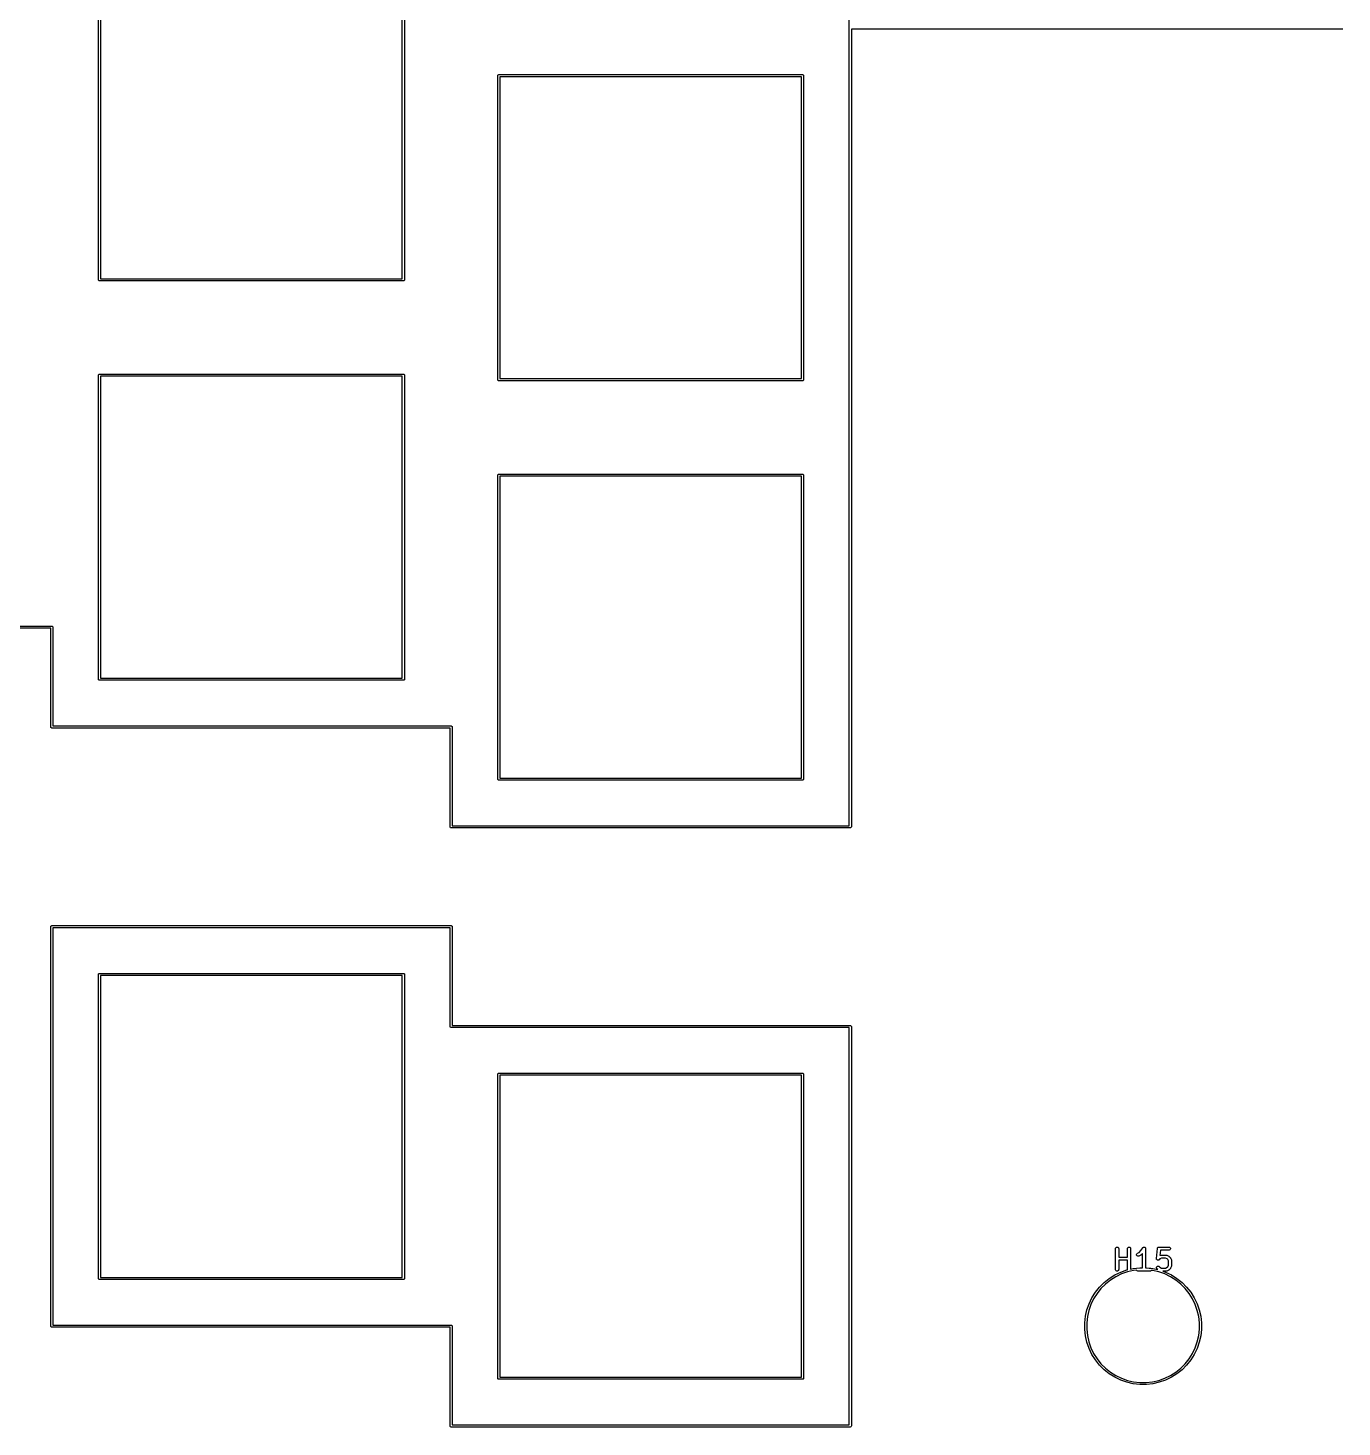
# Model space of a CAD drawing. Extents: x 33 to 314, y -190 to -72.
# Drawn here: x 108 to 170.7, y -190.5 to -123.8 of the extents above; entities that cross this region are included whole.
import ezdxf

# ---------------------------------------------------------------- set-up
doc = ezdxf.new("R2010")
doc.units = 0
doc.layers.add('BLACK', color=7, linetype='CONTINUOUS')

msp = doc.modelspace()

# ---------------------------------------------------------------- linework, layer by layer
at = {"layer": 'BLACK', "linetype": 'CONTINUOUS'}
for p, q in [((147.2175, -161.8125), (147.2175, -88.08485)), ((111.3925, -135.775), (111.3925, -121.275)), ((111.4925, -121.325), (111.4925, -135.725)), ((125.8925, -135.725), (125.8925, -121.325)), ((125.9925, -121.275), (125.9925, -135.775)), ((170.7625, -123.8125), (147.3175, -123.8125)), ((147.3175, -123.8125), (147.3175, -161.8625)), ((130.4425, -126.0375), (130.446306, -126.018366)), ((130.4425, -140.5375), (130.4425, -126.0375)), ((130.446306, -126.018366), (130.473366, -125.991306)), ((130.473366, -125.991306), (130.4925, -125.9875)), ((130.4925, -125.9875), (144.9925, -125.9875)), ((130.5425, -126.0875), (130.5425, -140.4875)), ((144.9425, -126.0875), (130.5425, -126.0875)), ((144.9425, -140.4875), (144.9425, -126.0875)), ((144.9925, -125.9875), (145.011634, -125.991306)), ((145.011634, -125.991306), (145.038694, -126.018366)), ((145.038694, -126.018366), (145.0425, -126.0375)), ((145.0425, -126.0375), (145.0425, -140.5375)), ((111.396306, -135.794134), (111.3925, -135.775)), ((111.423366, -135.821194), (111.396306, -135.794134)), ((111.4425, -135.825), (111.423366, -135.821194)), ((125.9425, -135.825), (111.4425, -135.825)), ((111.4925, -135.725), (125.8925, -135.725)), ((125.961634, -135.821194), (125.9425, -135.825)), ((125.988694, -135.794134), (125.961634, -135.821194)), ((125.9925, -135.775), (125.988694, -135.794134)), ((111.3925, -140.325), (111.396306, -140.305866)), ((111.3925, -154.825), (111.3925, -140.325)), ((111.396306, -140.305866), (111.423366, -140.278806)), ((111.423366, -140.278806), (111.4425, -140.275)), ((111.4425, -140.275), (125.9425, -140.275)), ((111.4925, -140.375), (111.4925, -154.775)), ((125.8925, -140.375), (111.4925, -140.375)), ((125.8925, -154.775), (125.8925, -140.375)), ((125.9425, -140.275), (125.961634, -140.278806)), ((125.961634, -140.278806), (125.988694, -140.305866)), ((125.988694, -140.305866), (125.9925, -140.325)), ((125.9925, -140.325), (125.9925, -154.825)), ((130.446306, -140.556634), (130.4425, -140.5375)), ((130.473366, -140.583694), (130.446306, -140.556634)), ((130.4925, -140.5875), (130.473366, -140.583694)), ((144.9925, -140.5875), (130.4925, -140.5875)), ((130.5425, -140.4875), (144.9425, -140.4875)), ((145.011634, -140.583694), (144.9925, -140.5875)), ((145.038694, -140.556634), (145.011634, -140.583694)), ((145.0425, -140.5375), (145.038694, -140.556634)), ((130.4425, -145.0875), (130.446306, -145.068366)), ((130.4425, -159.5875), (130.4425, -145.0875)), ((130.446306, -145.068366), (130.473366, -145.041306)), ((130.473366, -145.041306), (130.4925, -145.0375)), ((130.4925, -145.0375), (144.9925, -145.0375)), ((130.5425, -145.1375), (130.5425, -159.5375)), ((144.9425, -145.1375), (130.5425, -145.1375)), ((144.9425, -159.5375), (144.9425, -145.1375)), ((144.9925, -145.0375), (145.011634, -145.041306)), ((145.011634, -145.041306), (145.038694, -145.068366)), ((145.038694, -145.068366), (145.0425, -145.0875)), ((145.0425, -145.0875), (145.0425, -159.5875)), ((71.0675, -152.2875), (109.1675, -152.2875)), ((109.1175, -152.3875), (71.1175, -152.3875)), ((109.1175, -157.1), (109.1175, -152.3875)), ((109.1675, -152.2875), (109.186634, -152.291306)), ((109.186634, -152.291306), (109.213694, -152.318366)), ((109.213694, -152.318366), (109.2175, -152.3375)), ((109.2175, -152.3375), (109.2175, -157.05)), ((111.4925, -154.775), (125.8925, -154.775)), ((111.396306, -154.844134), (111.3925, -154.825)), ((111.423366, -154.871194), (111.396306, -154.844134)), ((111.4425, -154.875), (111.423366, -154.871194)), ((125.9425, -154.875), (111.4425, -154.875)), ((125.961634, -154.871194), (125.9425, -154.875)), ((125.988694, -154.844134), (125.961634, -154.871194)), ((125.9925, -154.825), (125.988694, -154.844134)), ((109.121306, -157.119134), (109.1175, -157.1)), ((109.148366, -157.146194), (109.121306, -157.119134)), ((109.1675, -157.15), (109.148366, -157.146194)), ((128.1675, -157.15), (109.1675, -157.15)), ((109.2175, -157.05), (128.2175, -157.05)), ((128.1675, -161.8625), (128.1675, -157.15)), ((128.2175, -157.05), (128.236634, -157.053806)), ((128.236634, -157.053806), (128.263694, -157.080866)), ((128.263694, -157.080866), (128.2675, -157.1)), ((128.2675, -157.1), (128.2675, -161.8125)), ((130.446306, -159.606634), (130.4425, -159.5875)), ((130.473366, -159.633694), (130.446306, -159.606634)), ((130.4925, -159.6375), (130.473366, -159.633694)), ((144.9925, -159.6375), (130.4925, -159.6375)), ((130.5425, -159.5375), (144.9425, -159.5375)), ((145.011634, -159.633694), (144.9925, -159.6375)), ((145.038694, -159.606634), (145.011634, -159.633694)), ((145.0425, -159.5875), (145.038694, -159.606634)), ((128.171306, -161.881634), (128.1675, -161.8625)), ((128.198366, -161.908694), (128.171306, -161.881634)), ((128.2175, -161.9125), (128.198366, -161.908694)), ((147.2675, -161.9125), (128.2175, -161.9125)), ((128.2675, -161.8125), (147.2175, -161.8125)), ((147.286634, -161.908694), (147.2675, -161.9125)), ((147.313694, -161.881634), (147.286634, -161.908694)), ((147.3175, -161.8625), (147.313694, -161.881634)), ((109.1175, -166.625), (109.121306, -166.605866)), ((109.1175, -185.675), (109.1175, -166.625)), ((109.121306, -166.605866), (109.148366, -166.578806)), ((109.148366, -166.578806), (109.1675, -166.575)), ((109.1675, -166.575), (128.2175, -166.575)), ((109.2175, -166.675), (109.2175, -185.625)), ((128.1675, -166.675), (109.2175, -166.675)), ((128.1675, -171.3875), (128.1675, -166.675)), ((128.2175, -166.575), (128.236634, -166.578806)), ((128.236634, -166.578806), (128.263694, -166.605866)), ((128.263694, -166.605866), (128.2675, -166.625)), ((128.2675, -166.625), (128.2675, -171.3375)), ((111.3925, -168.9), (111.396306, -168.880866)), ((111.3925, -183.4), (111.3925, -168.9)), ((111.396306, -168.880866), (111.423366, -168.853806)), ((111.423366, -168.853806), (111.4425, -168.85)), ((111.4425, -168.85), (125.9425, -168.85)), ((111.4925, -168.95), (111.4925, -183.35)), ((125.8925, -168.95), (111.4925, -168.95)), ((125.8925, -183.35), (125.8925, -168.95)), ((125.9425, -168.85), (125.961634, -168.853806)), ((125.961634, -168.853806), (125.988694, -168.880866)), ((125.988694, -168.880866), (125.9925, -168.9)), ((125.9925, -168.9), (125.9925, -183.4)), ((128.171306, -171.406634), (128.1675, -171.3875)), ((128.198366, -171.433694), (128.171306, -171.406634)), ((128.2175, -171.4375), (128.198366, -171.433694)), ((147.2175, -171.4375), (128.2175, -171.4375)), ((128.2675, -171.3375), (147.2675, -171.3375)), ((147.2175, -190.3875), (147.2175, -171.4375)), ((147.2675, -171.3375), (147.286634, -171.341306)), ((147.286634, -171.341306), (147.313694, -171.368366)), ((147.313694, -171.368366), (147.3175, -171.3875)), ((147.3175, -171.3875), (147.3175, -190.4375)), ((130.4425, -173.6625), (130.446306, -173.643366)), ((130.4425, -188.1625), (130.4425, -173.6625)), ((130.446306, -173.643366), (130.473366, -173.616306)), ((130.473366, -173.616306), (130.4925, -173.6125)), ((130.4925, -173.6125), (144.9925, -173.6125)), ((130.5425, -173.7125), (130.5425, -188.1125)), ((144.9425, -173.7125), (130.5425, -173.7125)), ((144.9425, -188.1125), (144.9425, -173.7125)), ((144.9925, -173.6125), (145.011634, -173.616306)), ((145.011634, -173.616306), (145.038694, -173.643366)), ((145.038694, -173.643366), (145.0425, -173.6625)), ((145.0425, -173.6625), (145.0425, -188.1625)), ((159.924405, -181.979819), (159.925846, -181.965187)), ((159.924405, -182.979819), (159.924405, -181.979819)), ((159.925846, -181.965187), (159.937045, -181.938151)), ((159.937045, -181.938151), (159.957737, -181.917459)), ((159.957737, -181.917459), (159.984773, -181.90626)), ((159.984773, -181.90626), (160.014037, -181.90626)), ((160.014037, -181.90626), (160.041073, -181.917459)), ((160.041073, -181.917459), (160.061765, -181.938151)), ((160.061765, -181.938151), (160.072964, -181.965187)), ((160.072964, -181.965187), (160.074405, -181.979819)), ((160.074405, -181.979819), (160.074405, -182.381009)), ((160.495833, -181.979819), (160.497274, -181.965187)), ((160.495833, -182.381009), (160.495833, -181.979819)), ((160.497274, -181.965187), (160.508473, -181.938151)), ((160.508473, -181.938151), (160.529165, -181.917459)), ((160.529165, -181.917459), (160.556201, -181.90626)), ((160.556201, -181.90626), (160.585465, -181.90626)), ((160.585465, -181.90626), (160.612501, -181.917459)), ((160.612501, -181.917459), (160.633193, -181.938151)), ((160.633193, -181.938151), (160.644392, -181.965187)), ((160.644392, -181.965187), (160.645833, -181.979819)), ((160.645833, -181.979819), (160.645833, -182.953632)), ((160.965864, -182.198451), (161.050216, -182.156275)), ((161.050216, -182.156275), (161.131595, -182.074896)), ((161.131595, -182.074896), (161.222715, -181.938216)), ((161.222715, -181.938216), (161.222749, -181.938173)), ((161.222749, -181.938173), (161.222759, -181.938151)), ((161.222759, -181.938151), (161.22281, -181.938099)), ((161.22281, -181.938099), (161.232031, -181.926841)), ((161.232031, -181.926841), (161.2382, -181.922709)), ((161.2382, -181.922709), (161.243451, -181.917459)), ((161.243451, -181.917459), (161.25024, -181.914646)), ((161.25024, -181.914646), (161.256346, -181.910558)), ((161.256346, -181.910558), (161.263626, -181.909101)), ((161.263626, -181.909101), (161.270487, -181.90626)), ((161.270487, -181.90626), (161.277835, -181.90626)), ((161.277835, -181.90626), (161.28504, -181.904819)), ((161.28504, -181.904819), (161.292324, -181.90626)), ((161.292324, -181.90626), (161.299751, -181.90626)), ((161.299751, -181.90626), (161.306539, -181.909072)), ((161.306539, -181.909072), (161.313748, -181.910498)), ((161.313748, -181.910498), (161.319927, -181.914617)), ((161.319927, -181.914617), (161.326787, -181.917459)), ((161.326787, -181.917459), (161.33198, -181.922652)), ((161.33198, -181.922652), (161.338097, -181.92673)), ((161.338097, -181.92673), (161.34223, -181.932902)), ((161.34223, -181.932902), (161.347479, -181.938151)), ((161.347479, -181.938151), (161.35029, -181.944938)), ((161.35029, -181.944938), (161.35438, -181.951045)), ((161.35438, -181.951045), (161.355836, -181.958326)), ((161.355836, -181.958326), (161.358678, -181.965187)), ((161.358678, -181.965187), (161.360103, -181.979663)), ((161.360103, -181.979663), (161.360119, -181.97974)), ((161.360119, -181.97974), (161.360113, -181.979766)), ((161.360113, -181.979766), (161.360119, -181.979819)), ((161.360119, -181.979819), (161.360119, -182.890205)), ((161.877158, -182.448546), (161.924777, -181.972356)), ((161.924777, -181.972356), (161.925846, -181.967023)), ((161.925846, -181.965187), (161.926559, -181.963464)), ((161.925846, -181.967023), (161.925846, -181.965187)), ((161.926559, -181.963464), (161.927667, -181.95794)), ((161.927667, -181.95794), (161.932849, -181.94828)), ((161.932849, -181.94828), (161.937045, -181.938151)), ((161.937045, -181.938151), (161.939716, -181.935479)), ((161.939716, -181.935479), (161.941501, -181.932153)), ((161.941501, -181.932153), (161.949983, -181.925212)), ((161.949983, -181.925212), (161.957737, -181.917459)), ((161.957737, -181.917459), (161.961225, -181.916013)), ((161.961225, -181.916013), (161.964149, -181.913622)), ((161.964149, -181.913622), (161.974646, -181.910454)), ((161.974646, -181.910454), (161.984773, -181.90626)), ((161.984773, -181.90626), (161.990378, -181.905707)), ((161.990378, -181.905707), (161.992165, -181.905169)), ((161.992165, -181.905169), (161.993993, -181.905351)), ((161.993993, -181.905351), (161.999405, -181.904819)), ((161.999405, -181.904819), (162.475595, -181.904819)), ((162.067279, -182.054819), (162.04246, -182.303009)), ((162.475595, -182.054819), (162.067279, -182.054819)), ((162.475595, -181.904819), (162.490227, -181.90626)), ((162.490227, -182.053378), (162.475595, -182.054819)), ((162.490227, -181.90626), (162.517263, -181.917459)), ((162.517263, -182.042179), (162.490227, -182.053378)), ((162.517263, -181.917459), (162.537955, -181.938151)), ((162.537955, -182.021487), (162.517263, -182.042179)), ((162.537955, -181.938151), (162.549154, -181.965187)), ((162.549154, -181.994451), (162.537955, -182.021487)), ((162.549154, -181.965187), (162.549154, -181.994451)), ((160.074405, -182.381009), (160.495833, -182.381009)), ((160.495833, -182.531009), (160.074405, -182.531009)), ((160.074405, -182.531009), (160.074405, -182.979819)), ((160.495833, -182.979819), (160.495833, -182.531009)), ((160.924994, -182.256152), (160.934248, -182.228391)), ((160.927068, -182.285342), (160.924994, -182.256152)), ((160.940155, -182.311517), (160.927068, -182.285342)), ((160.934248, -182.228391), (160.953421, -182.206283)), ((160.962263, -182.33069), (160.940155, -182.311517)), ((160.953421, -182.206283), (160.965864, -182.198451)), ((160.990024, -182.339944), (160.962263, -182.33069)), ((161.019214, -182.33787), (160.990024, -182.339944)), ((161.032946, -182.332615), (161.019214, -182.33787)), ((161.128184, -182.284996), (161.032946, -182.332615)), ((161.134483, -182.281031), (161.128184, -182.284996)), ((161.136311, -182.280274), (161.134483, -182.281031)), ((161.138367, -182.278585), (161.136311, -182.280274)), ((161.140627, -182.277164), (161.138367, -182.278585)), ((161.141926, -182.275665), (161.140627, -182.277164)), ((161.147676, -182.270947), (161.141926, -182.275665)), ((161.210119, -182.208504), (161.147676, -182.270947)), ((161.210119, -182.890205), (161.210119, -182.208504)), ((161.877136, -182.463249), (161.877158, -182.448546)), ((161.878227, -182.466864), (161.877136, -182.463249)), ((161.878227, -182.47064), (161.878227, -182.466864)), ((161.882421, -182.480765), (161.878227, -182.47064)), ((161.885589, -182.491265), (161.882421, -182.480765)), ((161.88798, -182.494188), (161.885589, -182.491265)), ((161.889426, -182.497677), (161.88798, -182.494188)), ((161.897179, -182.50543), (161.889426, -182.497677)), ((161.889426, -182.842912), (161.910119, -182.822219)), ((161.90412, -182.513913), (161.897179, -182.50543)), ((161.907446, -182.515697), (161.90412, -182.513913)), ((161.910118, -182.518369), (161.907446, -182.515697)), ((161.920245, -182.522564), (161.910118, -182.518369)), ((161.910119, -182.822219), (161.937155, -182.811021)), ((161.929907, -182.527747), (161.920245, -182.522564)), ((161.933666, -182.528122), (161.929907, -182.527747)), ((161.937155, -182.529568), (161.933666, -182.528122)), ((161.948116, -182.529568), (161.937155, -182.529568)), ((161.937155, -182.811021), (161.966418, -182.811021)), ((161.959026, -182.530659), (161.948116, -182.529568)), ((161.962642, -182.529568), (161.959026, -182.530659)), ((161.966417, -182.529568), (161.962642, -182.529568)), ((161.976542, -182.525373), (161.966417, -182.529568)), ((161.966418, -182.811021), (161.993454, -182.82222)), ((161.987042, -182.522206), (161.976542, -182.525373)), ((161.989965, -182.519814), (161.987042, -182.522206)), ((161.993454, -182.518369), (161.989965, -182.519814)), ((162.004819, -182.509042), (161.993454, -182.518369)), ((161.993454, -182.82222), (162.00482, -182.831548)), ((162.043832, -182.470029), (162.004819, -182.509042)), ((162.04246, -182.303009), (162.061102, -182.293689)), ((162.112348, -182.435771), (162.043832, -182.470029)), ((162.061102, -182.293689), (162.074833, -182.288434)), ((162.074833, -182.288434), (162.077522, -182.288242)), ((162.077522, -182.288242), (162.080011, -182.287212)), ((162.080011, -182.287212), (162.094643, -182.285771)), ((162.094643, -182.285771), (162.332738, -182.285771)), ((162.315033, -182.435771), (162.112348, -182.435771)), ((162.383549, -182.470029), (162.315033, -182.435771)), ((162.332738, -182.285771), (162.34737, -182.287212)), ((162.34737, -182.287212), (162.349859, -182.288243)), ((162.349859, -182.288243), (162.352547, -182.288434)), ((162.352547, -182.288434), (162.366279, -182.293689)), ((162.366279, -182.293689), (162.461517, -182.341308)), ((162.413956, -182.500436), (162.383549, -182.470029)), ((162.413955, -182.840153), (162.448214, -182.771637)), ((162.448214, -182.568952), (162.413956, -182.500436)), ((162.448214, -182.771637), (162.448214, -182.568952)), ((162.461517, -182.341308), (162.467816, -182.345272)), ((162.467816, -182.345272), (162.469644, -182.34603)), ((162.469644, -182.34603), (162.4717, -182.347718)), ((162.4717, -182.347718), (162.47396, -182.34914)), ((162.47396, -182.34914), (162.475259, -182.350638)), ((162.475259, -182.350638), (162.481009, -182.355357)), ((162.481009, -182.355357), (162.528628, -182.402976)), ((162.528628, -182.402976), (162.533346, -182.408725)), ((162.533346, -182.408725), (162.534845, -182.410025)), ((162.534845, -182.410025), (162.536266, -182.412284)), ((162.536266, -182.412284), (162.537955, -182.414341)), ((162.537955, -182.414341), (162.538712, -182.416168)), ((162.538712, -182.416168), (162.542677, -182.422468)), ((162.542677, -182.422468), (162.590296, -182.517706)), ((162.590296, -182.822883), (162.542677, -182.918121)), ((162.590296, -182.517706), (162.595551, -182.531437)), ((162.595551, -182.809152), (162.590296, -182.822883)), ((162.595551, -182.531437), (162.595742, -182.534126)), ((162.595742, -182.806462), (162.595551, -182.809152)), ((162.595742, -182.534126), (162.596773, -182.536615)), ((162.596773, -182.803974), (162.595742, -182.806462)), ((162.596773, -182.536615), (162.598214, -182.551247)), ((162.598214, -182.789342), (162.596773, -182.803974)), ((162.598214, -182.551247), (162.598214, -182.789342)), ((111.396306, -183.419134), (111.3925, -183.4)), ((111.423366, -183.446194), (111.396306, -183.419134)), ((111.4425, -183.45), (111.423366, -183.446194)), ((125.9425, -183.45), (111.4425, -183.45)), ((111.4925, -183.35), (125.8925, -183.35)), ((125.961634, -183.446194), (125.9425, -183.45)), ((125.988694, -183.419134), (125.961634, -183.446194)), ((125.9925, -183.4), (125.988694, -183.419134)), ((159.378937, -183.595268), (159.62348, -183.400251)), ((159.678895, -183.478352), (159.442749, -183.666672)), ((159.62348, -183.400251), (159.88832, -183.233842)), ((159.934642, -183.317656), (159.678895, -183.478352)), ((159.88832, -183.233842), (160.170126, -183.098131)), ((159.925846, -182.994451), (159.924405, -182.979819)), ((159.937045, -183.021487), (159.925846, -182.994451)), ((160.206773, -183.186604), (159.934642, -183.317656)), ((159.957737, -183.042179), (159.937045, -183.021487)), ((159.984773, -183.053378), (159.957737, -183.042179)), ((160.014037, -183.053378), (159.984773, -183.053378)), ((160.041073, -183.042179), (160.014037, -183.053378)), ((160.061765, -183.021487), (160.041073, -183.042179)), ((160.072964, -182.994451), (160.061765, -183.021487)), ((160.074405, -182.979819), (160.072964, -182.994451)), ((160.170126, -183.098131), (160.465355, -182.994826)), ((160.491866, -183.086846), (160.206773, -183.186604)), ((160.465355, -182.994826), (160.496608, -182.987692)), ((160.786335, -183.019635), (160.491866, -183.086846)), ((160.496608, -182.987692), (160.495833, -182.979819)), ((160.645833, -182.953632), (160.770294, -182.925225)), ((160.770294, -182.925225), (161.081109, -182.890205)), ((160.929591, -183.003493), (160.786335, -183.019635)), ((160.937045, -183.021487), (160.929591, -183.003493)), ((160.957737, -183.042179), (160.937045, -183.021487)), ((160.984773, -183.053378), (160.957737, -183.042179)), ((160.999405, -183.054819), (160.984773, -183.053378)), ((161.570833, -183.054819), (160.999405, -183.054819)), ((161.081109, -182.890205), (161.210119, -182.890205)), ((161.360119, -182.890205), (161.393891, -182.890205)), ((161.393891, -182.890205), (161.523595, -182.904819)), ((161.523595, -182.904819), (161.570833, -182.904819)), ((161.570833, -182.904819), (161.585465, -182.90626)), ((161.585465, -183.053378), (161.570833, -183.054819)), ((161.585465, -182.90626), (161.603803, -182.913856)), ((161.612501, -183.042179), (161.585465, -183.053378)), ((161.603803, -182.913856), (161.704706, -182.925225)), ((161.633193, -183.021487), (161.612501, -183.042179)), ((161.636399, -183.013746), (161.633193, -183.021487)), ((161.688665, -183.019635), (161.636399, -183.013746)), ((161.983134, -183.086846), (161.688665, -183.019635)), ((161.704706, -182.925225), (161.940089, -182.97895)), ((161.878227, -182.869948), (161.889426, -182.842912)), ((161.878227, -182.899211), (161.878227, -182.869948)), ((161.889425, -182.926247), (161.878227, -182.899211)), ((161.898752, -182.937612), (161.889425, -182.926247)), ((161.940089, -182.97895), (161.898752, -182.937612)), ((162.268227, -183.186604), (161.983134, -183.086846)), ((162.00482, -182.831548), (162.043832, -182.870561)), ((162.043832, -182.870561), (162.112348, -182.904819)), ((162.112348, -182.904819), (162.315033, -182.904819)), ((162.332738, -183.054819), (162.181095, -183.054819)), ((162.181095, -183.054819), (162.304874, -183.098131)), ((162.540358, -183.317656), (162.268227, -183.186604)), ((162.304874, -183.098131), (162.58668, -183.233842)), ((162.315033, -182.904819), (162.383548, -182.870561)), ((162.34737, -183.053378), (162.332738, -183.054819)), ((162.349859, -183.052346), (162.34737, -183.053378)), ((162.352547, -183.052156), (162.349859, -183.052346)), ((162.366279, -183.046901), (162.352547, -183.052156)), ((162.461517, -182.999282), (162.366279, -183.046901)), ((162.383548, -182.870561), (162.413955, -182.840153)), ((162.467816, -182.995317), (162.461517, -182.999282)), ((162.469644, -182.99456), (162.467816, -182.995317)), ((162.4717, -182.992872), (162.469644, -182.99456)), ((162.47396, -182.99145), (162.4717, -182.992872)), ((162.47526, -182.98995), (162.47396, -182.99145)), ((162.48101, -182.985232), (162.47526, -182.98995)), ((162.528628, -182.937613), (162.48101, -182.985232)), ((162.533346, -182.931863), (162.528628, -182.937613)), ((162.534845, -182.930564), (162.533346, -182.931863)), ((162.536266, -182.928305), (162.534845, -182.930564)), ((162.537956, -182.926247), (162.536266, -182.928305)), ((162.538713, -182.924417), (162.537956, -182.926247)), ((162.542677, -182.918121), (162.538713, -182.924417)), ((162.796105, -183.478352), (162.540358, -183.317656)), ((162.58668, -183.233842), (162.85152, -183.400251)), ((163.032251, -183.666672), (162.796105, -183.478352)), ((162.85152, -183.400251), (163.096063, -183.595268)), ((158.796342, -184.32582), (158.962751, -184.06098)), ((159.040852, -184.116395), (158.880156, -184.372142)), ((158.962751, -184.06098), (159.157768, -183.816437)), ((159.229172, -183.880249), (159.040852, -184.116395)), ((159.157768, -183.816437), (159.378937, -183.595268)), ((159.442749, -183.666672), (159.229172, -183.880249)), ((163.245828, -183.880249), (163.032251, -183.666672)), ((163.096063, -183.595268), (163.317232, -183.816437)), ((163.434148, -184.116395), (163.245828, -183.880249)), ((163.317232, -183.816437), (163.512249, -184.06098)), ((163.594844, -184.372142), (163.434148, -184.116395)), ((163.512249, -184.06098), (163.678658, -184.32582)), ((158.557326, -184.902855), (158.660631, -184.607626)), ((158.749104, -184.644273), (158.649346, -184.929366)), ((158.660631, -184.607626), (158.796342, -184.32582)), ((158.880156, -184.372142), (158.749104, -184.644273)), ((163.725896, -184.644273), (163.594844, -184.372142)), ((163.678658, -184.32582), (163.814369, -184.607626)), ((163.825654, -184.929366), (163.725896, -184.644273)), ((163.814369, -184.607626), (163.917674, -184.902855)), ((158.452705, -185.518609), (158.487725, -185.207794)), ((158.487725, -185.207794), (158.557326, -184.902855)), ((158.582135, -185.223835), (158.548317, -185.523979)), ((158.649346, -184.929366), (158.582135, -185.223835)), ((163.892865, -185.223835), (163.825654, -184.929366)), ((163.926683, -185.523979), (163.892865, -185.223835)), ((163.917674, -184.902855), (163.987275, -185.207794)), ((163.987275, -185.207794), (164.022295, -185.518609)), ((109.121306, -185.694134), (109.1175, -185.675)), ((109.148366, -185.721194), (109.121306, -185.694134)), ((109.1675, -185.725), (109.148366, -185.721194)), ((128.1675, -185.725), (109.1675, -185.725)), ((109.2175, -185.625), (128.2175, -185.625)), ((128.1675, -190.4375), (128.1675, -185.725)), ((128.2175, -185.625), (128.236634, -185.628806)), ((128.236634, -185.628806), (128.263694, -185.655866)), ((128.263694, -185.655866), (128.2675, -185.675)), ((128.2675, -185.675), (128.2675, -190.3875)), ((158.452705, -185.523979), (158.452705, -185.518609)), ((158.452705, -185.831391), (158.452705, -185.523979)), ((158.487725, -186.142206), (158.452705, -185.831391)), ((158.557326, -186.447145), (158.487725, -186.142206)), ((158.548317, -185.523979), (158.548317, -185.826021)), ((158.548317, -185.826021), (158.582135, -186.126165)), ((158.582135, -186.126165), (158.649346, -186.420634)), ((163.825654, -186.420634), (163.892865, -186.126165)), ((163.892865, -186.126165), (163.926683, -185.826021)), ((163.987275, -186.142206), (163.917674, -186.447145)), ((163.926683, -185.826021), (163.926683, -185.523979)), ((164.022295, -185.831391), (163.987275, -186.142206)), ((164.022295, -185.518609), (164.022295, -185.831391)), ((158.660631, -186.742374), (158.557326, -186.447145)), ((158.649346, -186.420634), (158.749104, -186.705727)), ((158.796342, -187.02418), (158.660631, -186.742374)), ((158.749104, -186.705727), (158.880156, -186.977858)), ((163.594844, -186.977858), (163.725896, -186.705727)), ((163.814369, -186.742374), (163.678658, -187.02418)), ((163.725896, -186.705727), (163.825654, -186.420634)), ((163.917674, -186.447145), (163.814369, -186.742374)), ((158.962751, -187.28902), (158.796342, -187.02418)), ((158.880156, -186.977858), (159.040852, -187.233605)), ((159.157768, -187.533563), (158.962751, -187.28902)), ((159.040852, -187.233605), (159.229172, -187.469751)), ((159.229172, -187.469751), (159.442749, -187.683328)), ((163.032251, -187.683328), (163.245828, -187.469751)), ((163.245828, -187.469751), (163.434148, -187.233605)), ((163.512249, -187.28902), (163.317232, -187.533563)), ((163.434148, -187.233605), (163.594844, -186.977858)), ((163.678658, -187.02418), (163.512249, -187.28902)), ((130.446306, -188.181634), (130.4425, -188.1625)), ((130.5425, -188.1125), (144.9425, -188.1125)), ((145.0425, -188.1625), (145.038694, -188.181634)), ((159.378937, -187.754732), (159.157768, -187.533563)), ((159.62348, -187.949749), (159.378937, -187.754732)), ((159.442749, -187.683328), (159.678895, -187.871648)), ((159.88832, -188.116158), (159.62348, -187.949749)), ((159.678895, -187.871648), (159.934642, -188.032344)), ((160.170126, -188.251869), (159.88832, -188.116158)), ((159.934642, -188.032344), (160.206773, -188.163396)), ((160.206773, -188.163396), (160.491866, -188.263154)), ((161.983134, -188.263154), (162.268227, -188.163396)), ((162.268227, -188.163396), (162.540358, -188.032344)), ((162.58668, -188.116158), (162.304874, -188.251869)), ((162.540358, -188.032344), (162.796105, -187.871648)), ((162.85152, -187.949749), (162.58668, -188.116158)), ((162.796105, -187.871648), (163.032251, -187.683328)), ((163.096063, -187.754732), (162.85152, -187.949749)), ((163.317232, -187.533563), (163.096063, -187.754732)), ((130.473366, -188.208694), (130.446306, -188.181634)), ((130.4925, -188.2125), (130.473366, -188.208694)), ((144.9925, -188.2125), (130.4925, -188.2125)), ((145.011634, -188.208694), (144.9925, -188.2125)), ((145.038694, -188.181634), (145.011634, -188.208694)), ((160.465355, -188.355174), (160.170126, -188.251869)), ((160.770294, -188.424775), (160.465355, -188.355174)), ((160.491866, -188.263154), (160.786335, -188.330365)), ((161.081109, -188.459795), (160.770294, -188.424775)), ((160.786335, -188.330365), (161.086479, -188.364183)), ((161.393891, -188.459795), (161.081109, -188.459795)), ((161.086479, -188.364183), (161.388521, -188.364183)), ((161.388521, -188.364183), (161.688665, -188.330365)), ((161.704706, -188.424775), (161.393891, -188.459795)), ((161.688665, -188.330365), (161.983134, -188.263154)), ((162.009645, -188.355174), (161.704706, -188.424775)), ((162.304874, -188.251869), (162.009645, -188.355174)), ((128.171306, -190.456634), (128.1675, -190.4375)), ((128.198366, -190.483694), (128.171306, -190.456634)), ((128.2175, -190.4875), (128.198366, -190.483694)), ((147.2675, -190.4875), (128.2175, -190.4875)), ((128.2675, -190.3875), (147.2175, -190.3875)), ((147.286634, -190.483694), (147.2675, -190.4875)), ((147.313694, -190.456634), (147.286634, -190.483694)), ((147.3175, -190.4375), (147.313694, -190.456634))]:
    msp.add_line(p, q, dxfattribs=at)

doc.saveas('drawing.dxf')
